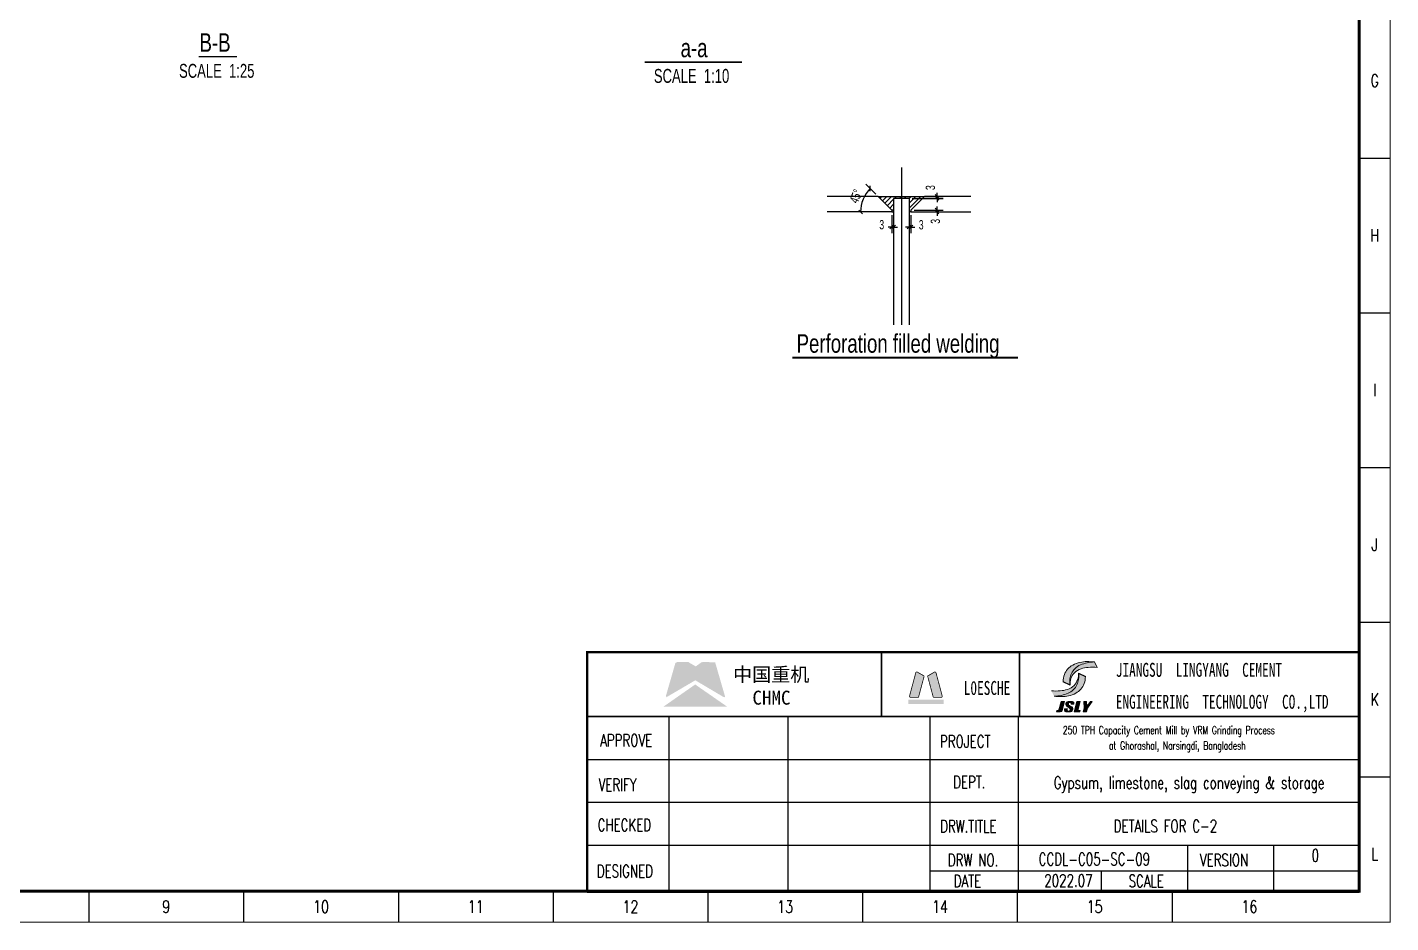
# Model space of a CAD drawing. Header units: millimetres. Extents: x -15901 to 146244, y -607033 to -56344.
# Drawn here: x 27354 to 71413, y -538644 to -509701 of the extents above; entities that cross this region are included whole.
import ezdxf
from ezdxf.enums import TextEntityAlignment as Align

# ---------------------------------------------------------------- set-up
doc = ezdxf.new("R2010")
doc.units = ezdxf.units.MM
doc.header["$LTSCALE"] = 2000
doc.linetypes.add('CENTER', pattern=[50.800000000000004, 31.75, -6.35, 6.35, -6.35])
doc.linetypes.add('DASHDOT', pattern=[1, 0.5, -0.25, 0, -0.25])
for name, color, linetype, lineweight in [('22', 4, 'Continuous', 35), ('Rahm7', 7, 'Continuous', 50), ('图层3', 1, 'Continuous', 0)]:
    doc.layers.add(name, color=color, linetype=linetype, lineweight=lineweight)
for name, color, linetype in [('4', 2, 'Continuous'), ('DIM', 2, 'Continuous'), ('P_OUTER_FRAME', 131, 'Continuous'), ('S_01', 3, 'Continuous'), ('S_02_AXIS', 171, 'CENTER'), ('S_04', 2, 'Continuous'), ('TEXT', 3, 'Continuous'), ('TK', 1, 'Continuous'), ('图层1', 7, 'DASHDOT')]:
    doc.layers.add(name, color=color, linetype=linetype)
doc.styles.add('HZFS', font='simplex', dxfattribs={"width": 0.7, "bigfont": 'hzfs'})
doc.styles.add('HZTXT', font='romans.shx', dxfattribs={"width": 0.7, "bigfont": 'hztxt.shx'})
doc.styles.add('KS', font='kstxt.shx', dxfattribs={"width": 0.7, "height": 300, "bigfont": 'kshz.shx'})
doc.styles.get("Standard").update_dxf_attribs({"font": 'SimSun.ttf'})
doc.styles.add('TK-HZ', font='txt.shx', dxfattribs={"width": 0.8, "bigfont": 'hztxt.shx'})
doc.dimstyles.new('KSDIM1.2', dxfattribs={"dimtxt": 300, "dimasz": 120, "dimexe": 200, "dimexo": 100, "dimgap": 100, "dimtad": 1, "dimdec": 0, "dimlfac": 1.2, "dimzin": 14, "dimdsep": 46, "dimtxsty": 'KS', "dimblk": 'ARCHTICK', "dimblk1": 'OBLIQUE', "dimblk2": 'OBLIQUE', "dimsah": 1, "dimcen": -900, "dimclrd": 7, "dimclre": 7, "dimclrt": 2, "dimazin": 3, "dimtfac": 1, "dimtdec": 0, "dimtix": 1, "dimtmove": 2, "dimatfit": 2, "dimfxl": 1, "dimtolj": 1, "dimtzin": 14, "dimlwd": -3, "dimlwe": -1, "dimarcsym": 0})

# ---------------------------------------------------------------- blocks, each defined once
blk = doc.blocks.new('A1-1')
at = {"layer": 'TK', "color": 7}
for p, q in [((83100, 24700), (84100, 24700)), ((83100, 19700), (84100, 19700)), ((83100, 14700), (84100, 14700)), ((83100, 9700), (84100, 9700)), ((83100, 4700), (84100, 4700)), ((42050, 999.9999999999997), (42050, -3.410605131648481e-13)), ((47050, 999.9999999999997), (47050, -3.410605131648481e-13)), ((52050, 999.9999999999997), (52050, -3.410605131648481e-13)), ((57050, 999.9999999999997), (57050, -3.410605131648481e-13)), ((62050, 999.9999999999997), (62050, -3.410605131648481e-13)), ((67050, 999.9999999999997), (67050, -3.410605131648481e-13)), ((72050, 999.9999999999997), (72050, -3.410605131648481e-13)), ((77050, 999.9999999999997), (77050, -3.410605131648481e-13))]:
    blk.add_line(p, q, dxfattribs=at)
for points, const_width in [([(0, 0), (84100, 0), (84100, 59400), (3.637978807091713e-12, 59400)], 35), ([(2500, 999.9999999999997), (83100, 999.9999999999997), (83100, 58400), (2500.000000000004, 58400)], 100)]:
    blk.add_lwpolyline(points, close=True, dxfattribs=dict(at, const_width=const_width))
at = {"layer": 'TK', "color": 7, "style": 'TK-HZ', "width": 0.75}
for s, p in [('G', (83600, 27200)), ('H', (83600, 22200)), ('I', (83600, 17200)), ('J', (83600, 12200)), ('K', (83600, 7200)), ('L', (83600, 2199.999999999999)), ('9', (44550, 499.9999999999997)), ('10', (49550, 499.9999999999997)), ('11', (54550, 499.9999999999997)), ('12', (59550, 499.9999999999997)), ('13', (64550, 499.9999999999997)), ('14', (69550, 499.9999999999997)), ('15', (74550, 499.9999999999997)), ('16', (79550, 499.9999999999997))]:
    blk.add_text(s, height=400, dxfattribs=at).set_placement(p, align=Align.MIDDLE_CENTER)
blk = doc.blocks.new('_OBLIQUE')
at = {"color": 1}
blk.add_line((-0.5, -0.5), (0.5, 0.5), dxfattribs=at)
blk = doc.blocks.new('*D663')
at = {"layer": 'Defpoints', "color": 0}
for p in [(54424.2098264201, -515136.2996997211), (54850.22728189816, -515170.9361269156), (53204.58975843196, -515670.9361269156), (55290.22728189787, -515610.936126915), (55290.22728189787, -515670.9361269156)]:
    blk.add_point(p, dxfattribs=at)
at = {"layer": 'DIM', "color": 7, "linetype": 'Continuous'}
blk.add_line((54779.51660377948, -515100.2254487969), (54452.71583938348, -514773.4246844011), dxfattribs=at)
at = {"layer": 'DIM', "color": 7, "linetype": 'Continuous', "lineweight": -3}
blk.add_arc((55350.22728189849, -515670.9361269156), 1069.272854389334, 135.000000000019, 180, dxfattribs=at)
at = {"layer": 'DIM', "color": 7, "linetype": 'ByBlock', "lineweight": -3, "xscale": 120, "yscale": 120, "zscale": 120}
for p, rotation in [((54594.13719562084, -514914.8460406384), 45.00000000001877), ((54280.95442750915, -515670.9361269156), 270)]:
    blk.add_blockref('_OBLIQUE', p, dxfattribs=dict(at, rotation=rotation))
at = {"layer": 'DIM', "color": 2, "insert": (54131.37809393035, -515166.072262772), "char_height": 300, "attachment_point": 5, "rotation": 67.50000000001043, "style": 'KS'}
blk.add_mtext('\\A1;45%%d', dxfattribs=at)
blk = doc.blocks.new('_ArchTick')
at = {"color": 0, "linetype": 'ByBlock', "const_width": 0.15}
blk.add_lwpolyline([(-0.5, -0.5), (0.5, 0.5)], dxfattribs=at)
blk = doc.blocks.new('*D664')
at = {"layer": 'Defpoints', "color": 0}
for p in [(55850.22728189781, -515670.9361269156), (55910.22728189804, -515670.9361269156), (55910.22728189804, -516161.2623100652)]:
    blk.add_point(p, dxfattribs=at)
at = {"layer": 'DIM', "color": 7, "linetype": 'Continuous'}
for p, q in [((55850.22728189781, -515770.9361269156), (55850.22728189781, -516361.2623100652)), ((55910.22728189804, -515770.9361269156), (55910.22728189804, -516361.2623100652))]:
    blk.add_line(p, q, dxfattribs=at)
at = {"layer": 'DIM', "color": 7, "linetype": 'Continuous', "lineweight": -3}
for p, q in [((55850.22728189781, -516161.2623100652), (55730.22728189781, -516161.2623100652)), ((55850.22728189781, -516161.2623100652), (55910.22728189804, -516161.2623100652)), ((55910.22728189804, -516161.2623100652), (56030.22728189804, -516161.2623100652))]:
    blk.add_line(p, q, dxfattribs=at)
at = {"layer": 'DIM', "color": 7, "linetype": 'ByBlock', "lineweight": -3, "xscale": 120, "yscale": 120, "zscale": 120}
blk.add_blockref('_OBLIQUE', (55850.22728189781, -516161.2623100652), dxfattribs=at)
at = {"layer": 'DIM', "color": 7, "linetype": 'ByBlock', "lineweight": -3, "xscale": 120, "yscale": 120, "zscale": 120, "rotation": 180}
blk.add_blockref('_OBLIQUE', (55910.22728189804, -516161.2623100652), dxfattribs=at)
at = {"layer": 'DIM', "color": 2, "insert": (56240.21513310751, -516087.4600699481), "char_height": 300, "attachment_point": 5, "style": 'KS'}
blk.add_mtext('\\A1;3', dxfattribs=at)
blk = doc.blocks.new('*D665')
at = {"layer": 'Defpoints', "color": 0}
for p in [(55290.22728189787, -515670.9361269156), (55350.22728189781, -515670.9361269156), (55350.22728189781, -516161.2623100652)]:
    blk.add_point(p, dxfattribs=at)
at = {"layer": 'DIM', "color": 7, "linetype": 'Continuous'}
for p, q in [((55290.22728189787, -515770.9361269156), (55290.22728189787, -516361.2623100652)), ((55350.22728189781, -515770.9361269156), (55350.22728189781, -516361.2623100652))]:
    blk.add_line(p, q, dxfattribs=at)
at = {"layer": 'DIM', "color": 7, "linetype": 'Continuous', "lineweight": -3}
for p, q in [((55290.22728189787, -516161.2623100652), (55170.22728189787, -516161.2623100652)), ((55290.22728189787, -516161.2623100652), (55350.22728189781, -516161.2623100652)), ((55350.22728189781, -516161.2623100652), (55470.22728189781, -516161.2623100652))]:
    blk.add_line(p, q, dxfattribs=at)
at = {"layer": 'DIM', "color": 7, "linetype": 'ByBlock', "lineweight": -3, "xscale": 120, "yscale": 120, "zscale": 120}
blk.add_blockref('_OBLIQUE', (55290.22728189787, -516161.2623100652), dxfattribs=at)
at = {"layer": 'DIM', "color": 7, "linetype": 'ByBlock', "lineweight": -3, "xscale": 120, "yscale": 120, "zscale": 120, "rotation": 180}
blk.add_blockref('_OBLIQUE', (55350.22728189781, -516161.2623100652), dxfattribs=at)
at = {"layer": 'DIM', "color": 2, "insert": (54964.6619954866, -516084.3027602014), "char_height": 300, "attachment_point": 5, "style": 'KS'}
blk.add_mtext('\\A1;3', dxfattribs=at)
blk = doc.blocks.new('*D666')
at = {"layer": 'Defpoints', "color": 0}
for p in [(55850.22728189781, -515670.9361269156), (55910.22728189804, -515610.936126915), (56753.08035470762, -515610.936126915)]:
    blk.add_point(p, dxfattribs=at)
at = {"layer": 'DIM', "color": 7, "linetype": 'Continuous'}
for p, q in [((55950.22728189781, -515670.9361269156), (56953.08035470762, -515670.9361269156)), ((56010.22728189804, -515610.936126915), (56953.08035470762, -515610.936126915))]:
    blk.add_line(p, q, dxfattribs=at)
at = {"layer": 'DIM', "color": 7, "linetype": 'Continuous', "lineweight": -3}
for p, q in [((56753.08035470762, -515610.936126915), (56753.08035470762, -515490.936126915)), ((56753.08035470762, -515670.9361269156), (56753.08035470762, -515610.936126915)), ((56753.08035470762, -515670.9361269156), (56753.08035470762, -515790.9361269156))]:
    blk.add_line(p, q, dxfattribs=at)
at = {"layer": 'DIM', "color": 7, "linetype": 'ByBlock', "lineweight": -3, "xscale": 120, "yscale": 120, "zscale": 120}
for p, rotation in [((56753.08035470762, -515610.936126915), 270), ((56753.08035470762, -515670.9361269156), 90)]:
    blk.add_blockref('_OBLIQUE', p, dxfattribs=dict(at, rotation=rotation))
at = {"layer": 'DIM', "color": 2, "insert": (56701.18235610916, -515973.7969190709), "char_height": 300, "attachment_point": 5, "rotation": 90, "style": 'KS'}
blk.add_mtext('\\A1;3', dxfattribs=at)
blk = doc.blocks.new('*D667')
at = {"layer": 'Defpoints', "color": 0}
for p in [(55850.22728189781, -515233.7898191693), (55913.08097415297, -515170.9361269156), (56753.08035470762, -515170.9361269156)]:
    blk.add_point(p, dxfattribs=at)
at = {"layer": 'DIM', "color": 7, "linetype": 'Continuous'}
for p, q in [((55950.22728189781, -515233.7898191693), (56953.08035470762, -515233.7898191693)), ((56013.08097415297, -515170.9361269156), (56953.08035470762, -515170.9361269156))]:
    blk.add_line(p, q, dxfattribs=at)
at = {"layer": 'DIM', "color": 7, "linetype": 'Continuous', "lineweight": -3}
for p, q in [((56753.08035470762, -515170.9361269156), (56753.08035470762, -515050.9361269156)), ((56753.08035470762, -515233.7898191693), (56753.08035470762, -515170.9361269156)), ((56753.08035470762, -515233.7898191693), (56753.08035470762, -515353.7898191693))]:
    blk.add_line(p, q, dxfattribs=at)
at = {"layer": 'DIM', "color": 7, "linetype": 'ByBlock', "lineweight": -3, "xscale": 120, "yscale": 120, "zscale": 120}
for p, rotation in [((56753.08035470762, -515170.9361269156), 270), ((56753.08035470762, -515233.7898191693), 90)]:
    blk.add_blockref('_OBLIQUE', p, dxfattribs=dict(at, rotation=rotation))
at = {"layer": 'DIM', "color": 2, "insert": (56537.00224928664, -514884.5250564986), "char_height": 300, "attachment_point": 5, "rotation": 90, "style": 'KS'}
blk.add_mtext('\\A1;3', dxfattribs=at)

msp = doc.modelspace()

# ---------------------------------------------------------------- hatches: boundary and pattern name
at = {"linetype": 'Continuous'}
for color, points in [(152, [(49582.88253140135, -530230.1691238271), (49197.49152981176, -530214.1111654254), (49133.2596962048, -530230.1691238271), (48956.62215379684, -530358.6327910336), (48731.81073620974, -530230.1691238271), (48715.75277780055, -530214.1111654254), (48362.47769300325, -530214.1111654254), (48298.24585939629, -530246.2270822289), (47993.14464979677, -531306.0523366245), (48009.20260820596, -531354.2262118297), (48940.56419541, -530808.2556262302), (49807.69394901081, -531322.1102950262), (49871.92578259541, -531354.2262118297), (49904.04169941007, -531338.168253428)]), (167, [(48972.6801122023, -530968.8352102326), (48956.62215379684, -530952.7772518309), (48924.50623700453, -530952.7772518309), (47912.8548578067, -531659.327421433), (49968.2735330133, -531659.327421433)])]:
    msp.add_hatch(color=color, dxfattribs=at).paths.add_polyline_path(points)
at = {"layer": 'TEXT'}
h = msp.add_hatch(dxfattribs=at)
h.set_pattern_fill('ANSI31', color=256, scale=35, style=0)
h.set_pattern_definition([(45, (-298917.2117147021, -558049.5818101293), (-78.57724105935509, 78.5772410593551), [])])
h.paths.add_polyline_path([(55850.22728189781, -515670.9361269156), (55910.22728189804, -515670.9361269156), (55910.22728189804, -515610.936126915), (56350.22728189781, -515170.9361269156), (54850.2272818979, -515170.9361269156), (55290.22728189787, -515610.936126915), (55290.22728189787, -515670.9361269156), (55350.22728189781, -515670.9361269156), (55350.22728189781, -515230.9361269132), (55850.22728189781, -515230.9361269132)])
at = {"layer": '图层3'}
h = msp.add_hatch(color=7, dxfattribs=at)
edge = h.paths.add_edge_path()
edge.add_line((60536.17132591887, -531324.8826661097), (60448.35436592682, -531144.8312156725))
edge.add_arc((60610.77141765936, -529814.6610216784), 1340.049269097654, 263.0385042875429, 275.3276682807746)
edge.add_arc((60642.24134881108, -530018.2474246608), 1134.48844079418, 274.699860560968, 286.4928497704936)
edge.add_arc((60817.91105248837, -530621.3213600355), 506.3635752953236, 286.8060868385768, 315.8070490430608)
edge.add_arc((60836.44372282608, -530638.7562573465), 480.9224354129935, 315.7572570356232, 342.2978830709034)
edge.add_arc((60762.38409888058, -530609.3283254342), 560.4505931885532, 341.7340311697585, 363.1418296780906)
edge.add_arc((60694.77984432189, -530687.9098072933), 636.6644532519944, -7.97453059175831, 9.88514589041381, ccw=False)
edge.add_arc((60636.27106223314, -530675.3107215526), 696.3690036495203, 336.3877895710336, 351.66672240315603, ccw=False)
edge.add_arc((60759.69031068368, -530701.4208025547), 573.3922740670555, 314.5403632720627, 333.8378007685269, ccw=False)
edge.add_arc((60743.013077621, -530678.6586286487), 601.3275991421784, 293.68392497428727, 314.15171916344184, ccw=False)
edge.add_arc((60538.70073600544, -530167.5311118352), 1151.619967609617, 281.52699482263574, 292.77784497441064, ccw=False)
edge.add_arc((60495.84521010576, -530051.8361063736), 1273.6851019351, 271.81434362317646, 282.3759630335714, ccw=False)
edge = h.paths.add_edge_path()
edge.add_arc((61876.18845004647, -531488.4605639117), 1273.6851019351, 91.81434362317515, 102.37596303357)
edge.add_arc((61833.33292388974, -531372.7655584427), 1151.619967609617, 101.5269948226382, 112.7778449744131)
edge.add_arc((61629.02058255358, -530861.6380416291), 601.3275991421784, 113.6839249742908, 134.1517191634453)
edge.add_arc((61612.3433494909, -530838.8758677008), 573.3922740670555, 134.5403632720621, 153.8378007685264)
edge.add_arc((61735.76259817614, -530864.9859487253), 696.3690036495203, 156.3877895710326, 171.6667224031551)
edge.add_arc((61677.25381608738, -530852.3868629845), 636.6644532519944, 172.0254694082415, 189.8851458904134)
edge.add_arc((61609.64956127165, -530930.9683448436), 560.4505931885532, 161.7340311697592, 183.1418296780914, ccw=False)
edge.add_arc((61535.58993732615, -530901.5404129314), 480.9224354129935, 135.7572570356228, 162.2978830709029, ccw=False)
edge.add_arc((61554.12260768621, -530918.9753102349), 506.3635752953236, 106.8060868385715, 135.8070490430554, ccw=False)
edge.add_arc((61729.79231134115, -531522.0492456245), 1134.48844079418, 94.69986056096178, 106.4928497704876, ccw=False)
edge.add_arc((61761.26224251522, -531725.6356485995), 1340.049269097654, 83.03850428754203, 95.32766828077399, ccw=False)
edge.add_line((61923.67929401307, -530395.4654546069), (61835.86233402102, -530215.4140041698))
h = msp.add_hatch(color=256, dxfattribs=at)
edge = h.paths.add_edge_path()
edge.add_arc((61876.18845004647, -531488.4605639117), 1273.6851019351, 91.81434362317515, 102.37596303357)
edge.add_arc((61833.33292388974, -531372.7655584427), 1151.619967609617, 101.5269948226382, 112.7778449744131)
edge.add_arc((61629.02058255358, -530861.6380416291), 601.3275991421784, 113.6839249742908, 134.1517191634453)
edge.add_arc((61612.3433494909, -530838.8758677008), 573.3922740670555, 134.5403632720621, 153.8378007685264)
edge.add_arc((61735.76259817614, -530864.9859487253), 696.3690036495203, 156.3877895710326, 171.6667224031551)
edge.add_arc((61677.25381608738, -530852.3868629845), 636.6644532519944, 172.0254694082415, 189.8851458904134)
edge.add_line((61050.04136852978, -530961.6854065122), (60827.57173652819, -530853.1797170256))
edge.add_arc((61409.81928964017, -530832.2694216209), 582.6229087851967, 159.0041339266755, 182.0567832290367, ccw=False)
edge.add_arc((61409.48471380083, -530832.0668122756), 582.2379555405406, 138.5933245921803, 159.0109513617211, ccw=False)
edge.add_arc((61503.78079187928, -530936.5124883341), 722.2201129398403, 120.68153327113191, 137.3262396746731, ccw=False)
edge.add_arc((61501.31639707519, -530939.1812655019), 723.2661877119994, 100.49023848739989, 120.40575761885651, ccw=False)
edge.add_arc((61588.64200848027, -531253.8565052437), 1048.970370782993, 89.3571673809808, 102.05115767322548, ccw=False)
edge.add_arc((61629.47056858672, -532205.6757602232), 2000.93463624019, 84.07954305337341, 90.83214336630732, ccw=False)
edge = h.paths.add_edge_path()
edge.add_arc((60495.84521010576, -530051.8361063736), 1273.6851019351, 271.8143436231751, 282.37596303357)
edge.add_arc((60538.70073600544, -530167.5311118352), 1151.619967609617, 281.5269948226382, 292.7778449744131)
edge.add_arc((60743.013077621, -530678.6586286487), 601.3275991421784, 293.6839249742908, 314.1517191634454)
edge.add_arc((60759.69031068368, -530701.4208025547), 573.3922740670555, 314.5403632720621, 333.8378007685263)
edge.add_arc((60636.27106223314, -530675.3107215526), 696.3690036495203, 336.3877895710326, 351.6667224031551)
edge.add_arc((60694.77984432189, -530687.9098072933), 636.6644532519944, 352.0254694082414, 369.8851458904135)
edge.add_line((61321.99229190184, -530578.6112637656), (61544.46192390344, -530687.1169532522))
edge.add_arc((60962.21437050833, -530708.027248657), 582.6229087851967, -20.995866073324578, 2.0567832290366823, ccw=False)
edge.add_arc((60962.54894663079, -530708.2298580097), 582.2379555405406, 318.5933245921801, 339.0109513617211, ccw=False)
edge.add_arc((60868.25286854862, -530603.7841819288), 722.2201129398403, 300.6815332711319, 317.3262396746731, ccw=False)
edge.add_arc((60870.71726307704, -530601.115404776), 723.2661877119994, 280.49023848739995, 300.40575761885646, ccw=False)
edge.add_arc((60783.39165166824, -530286.4401650341), 1048.970370782993, 269.3571673809808, 282.0511576732255, ccw=False)
edge.add_arc((60742.56309181883, -529334.6209100547), 2000.93463624019, 264.0795430533734, 270.8321433663072, ccw=False)
h = msp.add_hatch(color=7, dxfattribs=at)
edge = h.paths.add_edge_path()
edge.add_line((60764.50732738583, -531492.7232039334), (60869.88767934649, -531492.7232039334))
edge.add_line((60869.88767934649, -531492.7232039334), (60791.45273419155, -531785.4464039194))
edge.add_arc((60728.93583624403, -531767.2447832755), 65.11268327326081, 272.7567041788929, 343.7672282079169, ccw=False)
edge.add_line((60732.06743096991, -531832.2821159201), (60614.9781510873, -531832.2821159201))
edge.add_line((60614.9781510873, -531832.2821159201), (60627.52774201392, -531785.4464039194))
edge.add_line((60627.52774201392, -531785.4464039194), (60662.65452608524, -531785.4464039194))
edge.add_arc((60662.7023908241, -531754.973778982), 30.47266252908942, 269.9100029855022, 346.6139291427364)
edge.add_line((60692.3471778339, -531762.028547919), (60764.50732738583, -531492.7232039334))
for points in [[(61028.79459268285, -531624.2794810297, -0.2511419047776897), (61002.14649273141, -531585.6083675312, -0.1802809962155826), (61013.67445510684, -531539.0890303688, -0.2298123503042377), (61055.13198915555, -531525.5068134802, -0.298777894428053), (61085.21261638461, -531547.2271537023, -0.116758123057285), (61085.85631509183, -531580.540163933), (61173.67327515467, -531580.540163933, 0.04620596313493745), (61174.18708051054, -531539.6165139439, 0.2301799694560104), (61153.33011534123, -531505.79902996, 0.1312195344946202), (61105.28867362877, -531492.7232039334, -0.001048063964713355), (61019.17651118396, -531492.7232039334, 0.1258214947507758), (60959.82389088778, -531506.661240338, 0.2079585992476968), (60914.25148639514, -531559.4291198166, 0.2107748320127601), (60922.29802442773, -531624.251464008, 0.08971967573849181), (60958.31246624568, -531656.782532512, -0.007080645824005362), (61015.12110872997, -531692.3626654433, -0.1329103926406408), (61047.0795625305, -531726.9017639296, -0.1404228134512519), (61048.14083457051, -531771.397431797, -0.2313359390448901), (61021.94312514795, -531802.125233783, -0.2244918972088301), (60974.84931489138, -531799.5825900721, -0.228957674285091), (60957.10790634213, -531767.4555710988, -0.07577833964940317), (60963.4539121954, -531726.9017639296), (60875.63695187552, -531726.9017639296, 0.08626631908298449), (60871.93355203478, -531781.7395871418, 0.1838695552829971), (60894.67297249346, -531820.0274371865, 0.1330776401955243), (60937.93788477464, -531832.2821159201), (61031.8675294487, -531832.2821159201, 0.1106757647257512), (61093.09744710906, -531817.8455469745, 0.192707658814129), (61140.46778852923, -531754.7177885236, 0.08047215024799602), (61143.5222109264, -531726.9017639296, 0.1469083402035055), (61130.03192583157, -531684.8885582598, 0.1072934168412009), (61086.91804131551, -531653.5390942605, -0.02739552688605357)], [(61272.14089790045, -531492.7232039334), (61377.52124985738, -531492.7232039334), (61299.08630470245, -531785.4464039194), (61381.04880079313, -531785.4464039194), (61368.49920958711, -531832.2821159201), (61181.1563615395, -531832.2821159201)], [(61492.44978983758, -531492.7232039334), (61580.26674987806, -531492.7232039334), (61594.6663733056, -531657.3116541343), (61709.91244697629, -531492.7232039334), (61768.45708691387, -531492.7232039334), (61616.78151345684, -531709.3383719238), (61583.83883649542, -531832.2821159201), (61478.45848453848, -531832.2821159201), (61511.40116124286, -531709.3383719238)]]:
    msp.add_hatch(color=7, dxfattribs=at).paths.add_polyline_path(points)

# ---------------------------------------------------------------- linework, layer by layer
at = {"color": 7}
for p, q in [((70395.0122846259, -529899.0893159347), (70395.01228464826, -537660.6893159362)), ((45447.01228530018, -531978.0893159198), (70395.0122842273, -531978.0893159198)), ((45447.0122846259, -531978.0893159347), (70395.0122846259, -531978.0893159347)), ((48095.88249925955, -537660.689315884), (48095.88249925955, -531978.0893159347)), ((51946.3547134964, -537660.689315884), (51946.3547134964, -531978.0893159347)), ((56535.01228463708, -537660.6893159362), (56535.01228463708, -531978.0893159347)), ((59388.43352260871, -537660.6893159362), (59388.43352260871, -531978.0893159347)), ((45447.0122846259, -533364.0893159347), (70395.0122846259, -533364.0893159347)), ((45447.0122846259, -534750.0893159347), (70395.0122846259, -534750.0893159347)), ((45447.0122846259, -536136.0893159347), (70395.0122846259, -536136.0893159347)), ((64859.62108403502, -537660.6893159362), (64859.62108403502, -536136.0893159347)), ((67631.6210840313, -537626.8522167491), (67631.6210840313, -536136.0893159347)), ((56543.62108402012, -536967.6893159362), (70395.0122846259, -536967.6893159362)), ((62067.50848462863, -537626.8522167491), (62067.50848462863, -536967.6893159362)), ((45447.0122846259, -537660.6893159362), (70395.01228464826, -537660.6893159362))]:
    msp.add_line(p, q, dxfattribs=at)
at = {"color": 7, "lineweight": -2}
msp.add_line((45447.01228527783, -531978.0893159198), (70395.0122842273, -531978.0893159198), dxfattribs=at)
at = {"color": 7}
for points, const_width in [([(45447.01228530018, -531978.0893159198), (45447.01228530018, -529899.0893160092), (70395.0122842273, -529899.0893160092), (70395.0122842273, -531978.0893159198)], 83.15999999642372), ([(45447.0122846259, -537660.6893159362), (45447.0122846259, -529899.0893159347)], 83.16), ([(45447.0122846259, -529899.0893159347), (70395.0122846259, -529899.0893159347)], 83.16)]:
    msp.add_lwpolyline(points, dxfattribs=dict(at, const_width=const_width))
msp.add_lwpolyline([(45447.01228530018, -529899.0893160092), (70395.01228432043, -529899.0893160092)], dxfattribs=at)
at = {"layer": '22'}
for p, q in [((54953.17048481165, -531978.0893159198), (54953.17048481165, -529899.0893160092)), ((59412.62548463105, -531978.0893159198), (59412.62548463105, -529899.0893160092))]:
    msp.add_line(p, q, dxfattribs=at)
msp.add_lwpolyline([(45447.01228530018, -529899.0893160092), (70395.0122842273, -529899.0893160092), (70395.0122842273, -531978.0893159198), (45447.01228530018, -531978.0893159198)], close=True, dxfattribs=at)
at = {"layer": 'Rahm7', "color": 4, "const_width": 24.69851999893785}
for points in [[(56323.54747221677, -530662.9787988277), (56116.80847415386, -530543.617982647, 0.4931454260312867), (56064.91292320995, -530565.1138236808), (55864.339289297, -531313.6648160579, 0.4931454260313169), (55898.53423425986, -531358.2285359415), (56137.2558666101, -531358.2285359415, 0.3394542588633641), (56156.34141729085, -531343.5836778345), (56332.7536148919, -530685.204393326, 0.3394542588633431)], [(56460.04633730708, -530662.9787988277), (56666.78533537372, -530543.617982647, -0.4931454260312867), (56718.6808863139, -530565.1138236808), (56919.25452022685, -531313.6648160579, -0.4931454260313169), (56885.05957526772, -531358.2285359415), (56646.33794291376, -531358.2285359415, -0.3394542588633641), (56627.252392233, -531343.5836778345), (56450.84019463568, -530685.204393326, -0.3394542588633431)]]:
    msp.add_lwpolyline(points, format="xyb", close=True, dxfattribs=at)
at = {"layer": 'Rahm7', "color": 4}
for points in [[(56331.28220799251, -530672.3768418716), (56081.22465996502, -530534.0605483191), (56147.81822857319, -531359.5555724638), (55862.72273458971, -531347.8363947558)], [(56452.31160153134, -530672.3768418716), (56702.36914955883, -530534.0605483191), (56635.77558092831, -531359.5555724638), (56920.87107491179, -531347.8363947558)], [(55819.61452478601, -531436.4405159341), (55819.61452478601, -531572.2823759305), (56963.97928474157, -531436.4405159341), (56963.97928474157, -531572.2823759305)]]:
    msp.add_solid(points, dxfattribs=at)
at = {"layer": 'S_01'}
for points, const_width in [([(32896.25579254681, -510648.6818985969), (34131.25579254681, -510648.6818985969)], 45), ([(50446.70844479643, -510828.8940080669), (47308.07393513602, -510828.8940080669)], 60), ([(59367.49131609908, -520380.5815060763), (52077.57543467091, -520380.5815060763)], 60)]:
    msp.add_lwpolyline(points, dxfattribs=dict(at, const_width=const_width))
at = {"layer": 'S_02_AXIS'}
msp.add_line((55600.22728189781, -514231.3302297424), (55600.22728189781, -519323.4998122777), dxfattribs=at)
at = {"layer": 'TEXT'}
for p, q in [((54850.22728189816, -515170.9361269156), (56350.22728189781, -515170.9361269156)), ((55290.22728189787, -515610.936126915), (54850.22728189816, -515170.9361269156)), ((55910.22728189804, -515610.936126915), (56350.22728189781, -515170.9361269156)), ((55290.22728189787, -515610.936126915), (55290.22728189787, -515670.9361269156)), ((55290.22728189787, -515670.9361269156), (55350.22728189781, -515670.9361269156)), ((55910.22728189804, -515670.9361269156), (55850.22728189781, -515670.9361269156)), ((55910.22728189804, -515610.936126915), (55910.22728189804, -515670.9361269156))]:
    msp.add_line(p, q, dxfattribs=at)
at = {"layer": '图层1', "linetype": 'ByBlock'}
for p, q in [((54850.2272818979, -515170.9361269156), (53204.58975843196, -515170.9361269156)), ((55850.22728189781, -515230.9361269132), (55350.22728189781, -515230.9361269132)), ((55350.22728189781, -515230.9361269132), (55350.22728189781, -519323.4998122777)), ((55850.22728189781, -515230.9361269132), (55850.22728189781, -519323.4998122777)), ((57839.98618967437, -515170.9361269156), (56350.22728189781, -515170.9361269156)), ((55290.22728189787, -515670.9361269156), (53204.58975843196, -515670.9361269156)), ((55910.22728189804, -515670.9361269156), (57839.98618967437, -515670.9361269156))]:
    msp.add_line(p, q, dxfattribs=at)
at = {"layer": '图层3', "lineweight": -2}
for p, q in [((61050.04136838822, -530961.6854065122), (60827.57173636614, -530853.1797170254)), ((61321.99229183106, -530578.6112637656), (61544.46192364825, -530687.1169532525))]:
    msp.add_line(p, q, dxfattribs=at)
at = {"layer": '图层3', "color": 7}
for points in [[(61835.86233397631, -530215.4140041756), (61923.67929401307, -530395.4654546069)], [(61272.14089790045, -531492.7232039334), (61377.52124985738, -531492.7232039334), (61299.08630470245, -531785.4464039194), (61381.04880079313, -531785.4464039194), (61368.49920958711, -531832.2821159201), (61181.1563615395, -531832.2821159201), (61272.14089790045, -531492.7232039334)], [(61492.44978983758, -531492.7232039334), (61580.26674987806, -531492.7232039334), (61594.6663733056, -531657.3116541343), (61709.91244697629, -531492.7232039334), (61768.45708691387, -531492.7232039334), (61616.78151345684, -531709.3383719238), (61583.83883649542, -531832.2821159201), (61478.45848453848, -531832.2821159201), (61511.40116124286, -531709.3383719238), (61492.44978983758, -531492.7232039334)]]:
    msp.add_lwpolyline(points, dxfattribs=at)
for points in [[(60764.50732738583, -531492.7232039334), (60869.88767934649, -531492.7232039334), (60791.45273419155, -531785.4464039194, -0.3201531493792165), (60732.06743096991, -531832.2821159201), (60614.9781510873, -531832.2821159201), (60627.52774201392, -531785.4464039194), (60662.65452608524, -531785.4464039194, 0.3477668753080308), (60692.3471778339, -531762.028547919), (60764.50732738583, -531492.7232039334)], [(61085.85631509183, -531580.540163933), (61173.67327515467, -531580.540163933, 0.0462059631375794), (61174.18708051054, -531539.6165139439, 0.2301799694577722), (61153.33011534123, -531505.79902996, 0.1312195344863262), (61105.2886736287, -531492.7232039334, -0.0010480639679087), (61019.17651118396, -531492.7232039334, 0.1258214947472077), (60959.82389088778, -531506.661240338, 0.2079585992469012), (60914.25148639514, -531559.4291198166, 0.2107748320121328), (60922.29802442773, -531624.251464008, 0.0897196757371572), (60958.31246624573, -531656.7825325119, -0.0073534545367111), (61017.28947592957, -531693.7655620935, -0.1256223479452962), (61047.0795625305, -531726.9017639296, -0.1430227817727291), (61047.92883914767, -531772.1934706928, -0.2266212556883574), (61021.94312514795, -531802.125233783, -0.2244918972088056), (60974.84931489138, -531799.5825900721, -0.228957674281067), (60957.10790634213, -531767.4555710988, -0.0757783396464312), (60963.4539121954, -531726.9017639296), (60875.63695187552, -531726.9017639296, 0.0862663190859946), (60871.93355203478, -531781.7395871418, 0.1838695552757364), (60894.67297249346, -531820.0274371865, 0.1388917047545442), (60939.90090302809, -531832.2821159201), (61031.8675294487, -531832.2821159201, 0.1106757647257923), (61093.09744710906, -531817.8455469745, 0.1927076588121154), (61140.46778852923, -531754.7177885236, 0.0804721502476905), (61143.5222109264, -531726.9017639296, 0.146908340203339), (61130.03192583157, -531684.8885582598, 0.108689979316381), (61086.28239097877, -531653.2611763316, -0.0271034612296109), (61028.79459268285, -531624.2794810297, -0.2462327308361304), (61002.25698137342, -531586.5207642751, -0.1837402859676498), (61013.67445510684, -531539.0890303688, -0.2298123503036893), (61055.13198915555, -531525.5068134802, -0.2987778944287702), (61085.21261638461, -531547.2271537023, -0.1167581230562819), (61085.85631509183, -531580.540163933), (61085.85631509183, -531580.540163933)]]:
    msp.add_lwpolyline(points, format="xyb", dxfattribs=at)
at = {"layer": '图层3'}
for centre, radius, start, end in [((61409.48471368162, -530832.0668122681), 582.237955541739, 138.5933247758407, 159.0109511662289), ((61503.7807917638, -530936.5124883341), 722.2201129399028, 120.6815327365663, 137.3262393628787), ((61612.34334939776, -530838.8758677008), 573.3922740670555, 134.5403632476031, 153.8378009087221), ((61501.31639702676, -530939.1812655019), 723.2661877118699, 100.4902381358376, 120.4057574579708), ((61629.02058241575, -530861.6380416291), 601.3275991419393, 113.6839249243273, 134.1517190036128), ((61588.64200845791, -531253.8565052437), 1048.97037078294, 89.35716699515173, 102.051157630215), ((61833.33292398287, -531372.7655584427), 1151.619967609566, 101.526994756526, 112.7778443888801), ((61629.47056851967, -532205.6757602232), 2000.934636240178, 84.07954322972647, 90.83214373065006), ((61876.18845011725, -531488.4605639117), 1273.685101935116, 91.81434408865086, 102.3759628080761), ((61409.81928973331, -530832.2694216209), 582.6229087851967, 159.0041336268479, 182.0567832018179), ((61677.25381596817, -530852.3868629845), 636.6644532519944, 172.0254693885962, 189.8851458466951), ((61735.76259810536, -530864.9859487178), 696.3690036495984, 156.387789681876, 171.6667225906124), ((60636.27106211765, -530675.3107215451), 696.3690036495984, 336.387789681876, 351.6667225906124), ((60694.77984425111, -530687.9098072859), 636.6644532519944, 352.0254693885963, 9.885145846695103), ((60962.21437048598, -530708.027248657), 582.6229087851967, 339.0041336268479, 2.056783201817873), ((60495.84521010576, -530051.8361063661), 1273.685101935116, 271.8143440886482, 282.3759628080741), ((60742.56309170334, -529334.6209100472), 2000.934636240178, 264.0795432297265, 270.8321437306484), ((60538.70073605387, -530167.5311118352), 1151.619967609566, 281.5269947565261, 292.7778443888801), ((60783.3916515751, -530286.4401650341), 1048.97037078294, 269.3571669951486, 282.0511576302149), ((60743.01307759865, -530678.6586286487), 601.3275991419393, 293.6839249243254, 314.1517190036123), ((60870.71726319252, -530601.115404776), 723.2661877118699, 280.4902381358353, 300.4057574579708), ((60759.69031063898, -530701.4208025621), 573.3922740670555, 314.5403632476031, 333.8378009087221), ((60868.25286845549, -530603.7841819288), 722.2201129399028, 300.6815327365663, 317.3262393628783), ((60962.54894653766, -530708.2298580097), 582.237955541739, 318.5933247758402, 339.0109511662289)]:
    msp.add_arc(centre, radius, start, end, dxfattribs=at)
at = {"layer": '图层3', "color": 7}
for centre, radius, start, end in [((61612.34334939776, -530838.8758677008), 573.3922740670555, 134.5403632476031, 153.8378009087221), ((61554.12260754465, -530918.9753102349), 506.3635752956684, 106.806086716731, 135.8070492603222), ((61629.02058241575, -530861.6380416291), 601.3275991419393, 113.6839249243273, 134.1517190036128), ((61833.33292398287, -531372.7655584427), 1151.619967609566, 101.526994756526, 112.7778443888801), ((61729.79231122567, -531522.049245617), 1134.488440794117, 94.69986058237953, 106.492849920396), ((61876.18845011725, -531488.4605639117), 1273.685101935116, 91.81434408865086, 102.3759628080761), ((61761.26224242209, -531725.6356485995), 1340.049269097799, 83.03850438745728, 95.32766843528249), ((61677.25381596817, -530852.3868629845), 636.6644532519944, 172.0254693885962, 189.8851458466951), ((61735.76259810536, -530864.9859487178), 696.3690036495984, 156.387789681876, 171.6667225906124), ((61609.6495612493, -530930.9683448436), 560.4505931884723, 161.7340311781527, 183.1418298253183), ((61535.58993727772, -530901.5404129165), 480.9224354128841, 135.7572570088009, 162.2978832905472), ((60836.44372273295, -530638.7562573465), 480.9224354128841, 315.7572570087924, 342.2978832905472), ((60636.27106211765, -530675.3107215451), 696.3690036495984, 336.387789681876, 351.6667225906124), ((60762.38409897371, -530609.3283254193), 560.4505931884723, 341.7340311781527, 3.14182982531829), ((60694.77984425111, -530687.9098072859), 636.6644532519944, 352.0254693885963, 9.885145846695103), ((60610.77141758858, -529814.6610216784), 1340.049269097799, 263.0385043874545, 275.32766843528), ((60495.84521010576, -530051.8361063661), 1273.685101935116, 271.8143440886482, 282.3759628080741), ((60642.24134878872, -530018.2474246608), 1134.488440794117, 274.6998605823795, 286.4928499203961), ((60538.70073605387, -530167.5311118352), 1151.619967609566, 281.5269947565261, 292.7778443888801), ((60817.91105246602, -530621.3213600355), 506.3635752956684, 286.806086716731, 315.8070492603182), ((60743.01307759865, -530678.6586286487), 601.3275991419393, 293.6839249243254, 314.1517190036123), ((60759.69031063898, -530701.4208025621), 573.3922740670555, 314.5403632476031, 333.8378009087221)]:
    msp.add_arc(centre, radius, start, end, dxfattribs=at)

# ---------------------------------------------------------------- block references
at = {"layer": 'TK', "color": 7}
msp.add_blockref('A1-1', (-12704.98771535186, -538626.8522167491), dxfattribs=at)

# ---------------------------------------------------------------- texts
at = {"color": 7, "style": 'HZFS', "width": 0.7}
for s, p in [('APPROVE', (45865.78809746413, -532947.6466984587)), ('  PROJECT', (56462.79391997366, -532984.012588984)), ('VERIFY', (45816.95201757236, -534386.4800325172)), ('  DEPT.', (56888.35953997506, -534298.9641013058)), ('CHECKED', (45784.09636031894, -535683.1758996906)), ('DRW.TITLE', (56849.90208176582, -535725.6902668761)), (' DRW NO.', (56908.98973478063, -536820.1262372272)), ('VERSION', (65246.50413226022, -536815.2418718325)), ('DESIGNED', (45758.51612323581, -537177.6163590165)), ('  DATE', (56905.77429611667, -537496.4710161003)), ('SCALE', (62941.5498626834, -537496.4710160928))]:
    msp.add_text(s, height=400, dxfattribs=at).set_placement(p)
at = {"char_height": 451.6300800000001, "attachment_point": 1}
for s, width, insert in [('{\\fSimSun|b0|i0|c134|p2;中国重机}', 2867.736070473301, (50160.24265125825, -530394.758024356)), ('{\\fSimSun|b0|i0|c134|p2;CHMC}', 773.3030833978964, (50787.50665124564, -531143.9900243568))]:
    msp.add_mtext_dynamic_manual_height_columns(s, width=width, gutter_width=12.5, heights=[0], dxfattribs=dict(at, insert=insert))
at = {"color": 7, "char_height": 451.1619942568222, "width": 162378.9060800842, "attachment_point": 1, "style": 'HZFS'}
for s, insert in [('{\\fSimSun|b0|i0|c134|p54;JIANGSU  LINGYANG  CEMENT  }', (62529.28445506527, -530244.4254210504)), ('{\\fSimSun|b0|i0|c134|p54;L0ESCHE}', (57614.73171619757, -530830.7444910245)), ('{\\fSimSun|b0|i0|c134|p54;ENGINEERING  TECHNOLOGY  CO.,LTD}', (62529.28445506527, -531278.3814210059))]:
    msp.add_mtext(s, dxfattribs=dict(at, insert=insert))
at = {"layer": '4', "style": 'KS', "width": 0.75}
for s, p in [('a-a', (48466.24772028308, -510669.1653043944)), ('Perforation filled welding', (52214.09430277855, -520220.8528024038))]:
    msp.add_text(s, height=600, dxfattribs=at).set_placement(p)
at = {"layer": 'DIM', "width": 0.7}
for s, height, style, p in [('250 TPH Capacity Cement Mill by VRM Grinding Process ', 256, 'HZTXT', (60818.6019785867, -532546.2154135222)), ('at Ghorashal, Narsingdi, Bangladesh', 256, 'HZTXT', (62307.35340573755, -533046.2154135222)), ('0', 400, 'HZFS', (68857.65071259497, -536668.0726045879)), ('2022.07', 400, 'HZFS', (60217.61825896858, -537483.0165657686))]:
    msp.add_text(s, height=height, dxfattribs=dict(at, style=style)).set_placement(p)
at = {"layer": 'P_OUTER_FRAME', "style": 'HZFS', "width": 0.7}
for s, p in [('Gypsum, limestone, slag conveying & storage ', (64993.57142510422, -534172.7994140068)), ('DETAILS FOR C-2', (64131.74131252861, -535519.9626592998)), ('CCDL-C05-SC-09', (61835.03170853178, -536589.463103083))]:
    msp.add_text(s, height=400, dxfattribs=at).set_placement(p, align=Align.MIDDLE)
at = {"layer": 'S_04', "style": 'KS', "width": 0.75}
msp.add_text('B-B', height=600, dxfattribs=at).set_placement((32920.6159491211, -510495.066462487))
at = {"layer": 'TEXT', "style": 'KS', "width": 0.7}
for s, p in [('SCALE  1:25', (33476.16294273024, -511109.494453865)), ('SCALE  1:10', (48820.07705316227, -511273.01015621))]:
    msp.add_text(s, height=450, dxfattribs=at).set_placement(p, align=Align.MIDDLE)

# ---------------------------------------------------------------- dimensions: what is measured, and where the dimension line sits
at = {"layer": 'DIM', "color": 3, "linetype": 'Continuous'}
dim = msp.add_angular_dim_2l(base=(54424.2098264201, -515136.2996997211), line1=((55290.22728189787, -515670.9361269156), (53204.58975843196, -515670.9361269156)), line2=((55290.22728189787, -515610.936126915), (54850.22728189816, -515170.9361269156)), dimstyle='KSDIM1.2', override={"dimlfac": 0.05, "dimzin": 8}, dxfattribs=at)
dim.commit()
dim.dimension.update_dxf_attribs({"geometry": '*D663', "text_midpoint": (54131.37809393035, -515166.072262772)})
for base, p1, p2, picture, middle in [((56753.08035470762, -515170.9361269156), (55850.22728189781, -515233.7898191693), (55913.08097415297, -515170.9361269156), '*D667', (56537.00224928664, -514884.5250564986)), ((56753.08035470762, -515610.936126915), (55850.22728189781, -515670.9361269156), (55910.22728189804, -515610.936126915), '*D666', (56701.18235610916, -515973.7969190709))]:
    dim = msp.add_linear_dim(base=base, p1=p1, p2=p2, angle=90, dimstyle='KSDIM1.2', override={"dimlfac": 0.05, "dimzin": 8}, dxfattribs=at)
    dim.commit()
    dim.dimension.update_dxf_attribs({"geometry": picture, "text_midpoint": middle, "dimtype": 160})
for base, p1, p2, picture, middle in [((55350.22728189781, -516161.2623100652), (55290.22728189787, -515670.9361269156), (55350.22728189781, -515670.9361269156), '*D665', (54964.6619954866, -516084.3027602014)), ((55910.22728189804, -516161.2623100652), (55850.22728189781, -515670.9361269156), (55910.22728189804, -515670.9361269156), '*D664', (56240.21513310751, -516087.4600699481))]:
    dim = msp.add_linear_dim(base=base, p1=p1, p2=p2, dimstyle='KSDIM1.2', override={"dimlfac": 0.05, "dimzin": 8}, dxfattribs=at)
    dim.commit()
    dim.dimension.update_dxf_attribs({"geometry": picture, "text_midpoint": middle, "dimtype": 160})

doc.saveas('drawing.dxf')
